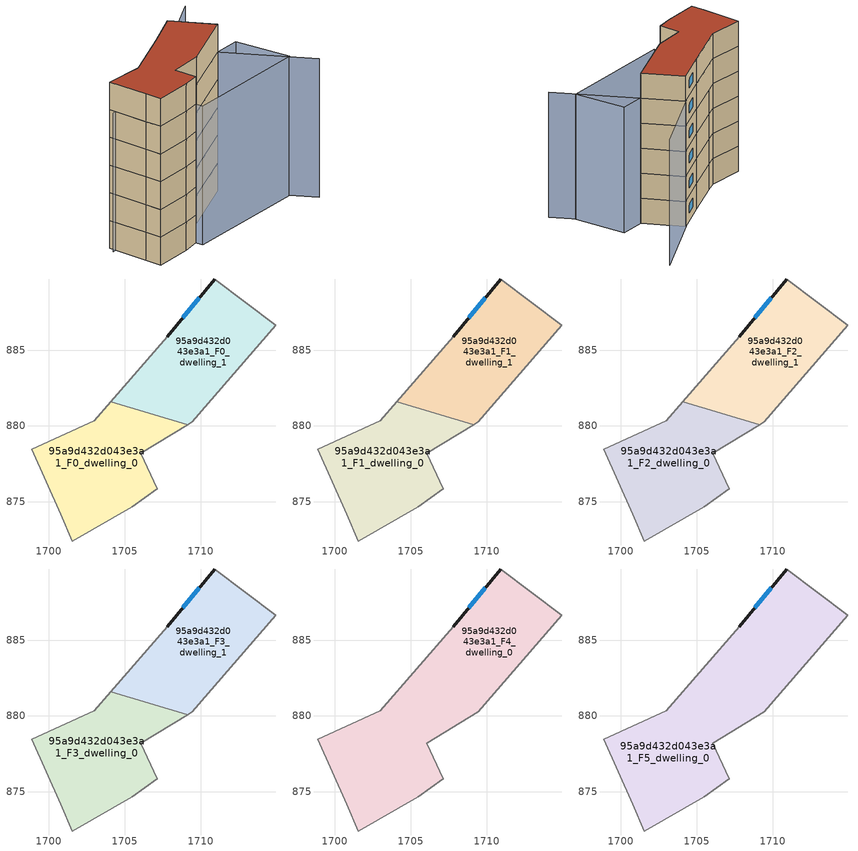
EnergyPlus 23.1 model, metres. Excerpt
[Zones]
95a9d432d043e3a1_F0_dwelling_0
 floor ground (EU_floor_Construction): 1709.15,880.09 1706.05,878.19 1707.15,875.85 1705.51,874.66 1701.55,872.42 1700.77,874.18 1698.86,878.46 1702.99,880.36 1704.07,881.61 z0
 wall adiabatic (EU_wall_Construction): 1704.07,881.61 1702.99,880.36 1698.86,878.46 1700.77,874.18 1701.55,872.42 1705.51,874.66 1707.15,875.85 1706.05,878.19 1709.15,880.09 z0:3
 wall to 95a9d432d043e3a1_F0_dwelling_1 (EU_wall_Construction): 1709.15,880.09 1704.07,881.61 z0:3
95a9d432d043e3a1_F0_dwelling_1
 floor ground (EU_floor_Construction): 1714.97,886.62 1709.47,880.29 1709.15,880.09 1704.07,881.61 1707.79,885.89 1710.94,889.69 z0
 wall outside (EU_wall_Construction): 1710.94,889.69 1707.79,885.89 z0:3
 wall adiabatic (EU_wall_Construction): 1709.15,880.09 1709.47,880.29 1714.97,886.62 1710.94,889.69 / 1707.79,885.89 1704.07,881.61 z0:3
 window (EU_Window_Construction): 1709.91,888.45 1708.81,887.12 z0.98:2.02
95a9d432d043e3a1_F1_dwelling_0
 floor to 95a9d432d043e3a1_F0_dwelling_0 (EU_floor_Construction): 1709.15,880.09 1706.05,878.19 1707.15,875.85 1705.51,874.66 1701.55,872.42 1700.77,874.18 1698.86,878.46 1702.99,880.36 1704.07,881.61 z3
 wall adiabatic (EU_wall_Construction): 1704.07,881.61 1702.99,880.36 1698.86,878.46 1700.77,874.18 1701.55,872.42 1705.51,874.66 1707.15,875.85 1706.05,878.19 1709.15,880.09 z3:6
 wall to 95a9d432d043e3a1_F1_dwelling_1 (EU_wall_Construction): 1709.15,880.09 1704.07,881.61 z3:6
95a9d432d043e3a1_F1_dwelling_1
 floor to 95a9d432d043e3a1_F0_dwelling_1 (EU_floor_Construction): 1714.97,886.62 1709.47,880.29 1709.15,880.09 1704.07,881.61 1707.79,885.89 1710.94,889.69 z3
 wall outside (EU_wall_Construction): 1710.94,889.69 1707.79,885.89 z3:6
 wall adiabatic (EU_wall_Construction): 1709.15,880.09 1709.47,880.29 1714.97,886.62 1710.94,889.69 / 1707.79,885.89 1704.07,881.61 z3:6
 window (EU_Window_Construction): 1709.91,888.45 1708.81,887.12 z3.98:5.02
95a9d432d043e3a1_F2_dwelling_0
 floor to 95a9d432d043e3a1_F1_dwelling_0 (EU_floor_Construction): 1709.15,880.09 1706.05,878.19 1707.15,875.85 1705.51,874.66 1701.55,872.42 1700.77,874.18 1698.86,878.46 1702.99,880.36 1704.07,881.61 z6
 wall adiabatic (EU_wall_Construction): 1704.07,881.61 1702.99,880.36 1698.86,878.46 1700.77,874.18 1701.55,872.42 1705.51,874.66 1707.15,875.85 1706.05,878.19 1709.15,880.09 z6:9
 wall to 95a9d432d043e3a1_F2_dwelling_1 (EU_wall_Construction): 1709.15,880.09 1704.07,881.61 z6:9
95a9d432d043e3a1_F2_dwelling_1
 floor to 95a9d432d043e3a1_F1_dwelling_1 (EU_floor_Construction): 1714.97,886.62 1709.47,880.29 1709.15,880.09 1704.07,881.61 1707.79,885.89 1710.94,889.69 z6
 wall outside (EU_wall_Construction): 1710.94,889.69 1707.79,885.89 z6:9
 wall adiabatic (EU_wall_Construction): 1709.15,880.09 1709.47,880.29 1714.97,886.62 1710.94,889.69 / 1707.79,885.89 1704.07,881.61 z6:9
 window (EU_Window_Construction): 1709.91,888.45 1708.81,887.12 z6.98:8.02
95a9d432d043e3a1_F3_dwelling_0
 floor to 95a9d432d043e3a1_F2_dwelling_0 (EU_floor_Construction): 1709.15,880.09 1706.05,878.19 1707.15,875.85 1705.51,874.66 1701.55,872.42 1700.77,874.18 1698.86,878.46 1702.99,880.36 1704.07,881.61 z9
 wall adiabatic (EU_wall_Construction): 1704.07,881.61 1702.99,880.36 1698.86,878.46 1700.77,874.18 1701.55,872.42 1705.51,874.66 1707.15,875.85 1706.05,878.19 1709.15,880.09 z9:12
 wall to 95a9d432d043e3a1_F3_dwelling_1 (EU_wall_Construction): 1709.15,880.09 1704.07,881.61 z9:12
95a9d432d043e3a1_F3_dwelling_1
 floor to 95a9d432d043e3a1_F2_dwelling_1 (EU_floor_Construction): 1714.97,886.62 1709.47,880.29 1709.15,880.09 1704.07,881.61 1707.79,885.89 1710.94,889.69 z9
 wall outside (EU_wall_Construction): 1710.94,889.69 1707.79,885.89 z9:12
 wall adiabatic (EU_wall_Construction): 1709.15,880.09 1709.47,880.29 1714.97,886.62 1710.94,889.69 / 1707.79,885.89 1704.07,881.61 z9:12
 window (EU_Window_Construction): 1709.91,888.45 1708.81,887.12 z9.98:11.02
95a9d432d043e3a1_F4_dwelling_0
 floor to 95a9d432d043e3a1_F3_dwelling_0 (EU_floor_Construction): 1709.15,880.09 1706.05,878.19 1707.15,875.85 1705.51,874.66 1701.55,872.42 1700.77,874.18 1698.86,878.46 1702.99,880.36 1704.07,881.61 z12
 floor to 95a9d432d043e3a1_F3_dwelling_1 (EU_floor_Construction): 1714.97,886.62 1709.47,880.29 1709.15,880.09 1704.07,881.61 1707.79,885.89 1710.94,889.69 z12
 wall outside (EU_wall_Construction): 1710.94,889.69 1707.79,885.89 z12:15
 wall adiabatic (EU_wall_Construction): 1707.79,885.89 1702.99,880.36 1698.86,878.46 1700.77,874.18 1701.55,872.42 1705.51,874.66 1707.15,875.85 1706.05,878.19 1709.47,880.29 1714.97,886.62 1710.94,889.69 z12:15
 window (EU_Window_Construction): 1709.91,888.45 1708.81,887.12 z12.98:14.02
95a9d432d043e3a1_F5_dwelling_0
 floor to 95a9d432d043e3a1_F4_dwelling_0 (EU_floor_Construction): 1714.97,886.62 1709.47,880.29 1706.05,878.19 1707.15,875.85 1705.51,874.66 1701.55,872.42 1700.77,874.18 1698.86,878.46 1702.99,880.36 1707.79,885.89 1710.94,889.69 z15
 wall outside (EU_wall_Construction): 1710.94,889.69 1707.79,885.89 z15:18
 wall adiabatic (EU_wall_Construction): 1707.79,885.89 1702.99,880.36 1698.86,878.46 1700.77,874.18 1701.55,872.42 1705.51,874.66 1707.15,875.85 1706.05,878.19 1709.47,880.29 1714.97,886.62 1710.94,889.69 z15:18
 window (EU_Window_Construction): 1709.91,888.45 1708.81,887.12 z15.98:17.02
 roof outside (EU_roof_Construction): 1707.15,875.85 1706.05,878.19 1709.47,880.29 1714.97,886.62 1710.94,889.69 1707.79,885.89 1702.99,880.36 1698.86,878.46 1700.77,874.18 1701.55,872.42 1705.51,874.66 z18
shading: 1723.28,880.57 1710.88,889.61 / 1710.88,889.61 1717.32,898.46 / 1712.12,886.6 1698.79,877.49 / 1720.89,882.46 1707.54,875.14 / 1707.54,875.14 1704.42,880.83 / 1704.42,880.83 1717.76,888.16 / 1717.76,888.16 1720.89,882.46 z0:15
[Building]
EU S2 Campaign: North Axis=0; Terrain=City; Solar Distribution=FullExterior
[Site:Location]
Bologna: Latitude=44.5; Longitude=11.25; Time Zone=1; Elevation=37
[SizingPeriod:WeatherFileDays]
AnnualSizingPeriod: Begin Month=1; Begin Day of Month=1; End Month=12; End Day of Month=31; Day of Week for Start Day=Monday; Use Weather File Daylight Saving Period=No; Use Weather File Rain and Snow Indicators=No
[MATERIAL]
EU_InternalMass_Material: Roughness=MediumRough; Thickness=0.1; Conductivity=1; Density=1800; Specific Heat=900; Thermal Absorptance=0.9; Solar Absorptance=0.7; Visible Absorptance=0.7
[MATERIAL:NOMASS] Roughness=MediumRough; Thermal Absorptance=0.9; Solar Absorptance=0.7; Visible Absorptance=0.7
Name | Thermal Resistance
EU_wall_NoMass | 0.905828
EU_roof_NoMass | 0.37593
EU_floor_NoMass | 0.67114
[WINDOWMATERIAL:SIMPLEGLAZINGSYSTEM]
EU_Window_SimpleGlazing: UFactor=4.52486; Solar Heat Gain Coefficient=0.85; Visible Transmittance=0.85
[CONSTRUCTION]
EU_wall_Construction: EU_wall_NoMass
EU_roof_Construction: EU_roof_NoMass
EU_floor_Construction: EU_floor_NoMass
EU_Window_Construction: EU_Window_SimpleGlazing
EU_InternalMass_Construction: EU_InternalMass_Material
[ZONE] Type=1; Multiplier=1; Ceiling Height=autocalculate; Floor Area=autocalculate; Part of Total Floor Area=Yes
Name | Volume
95a9d432d043e3a1_F0_dwelling_0; 95a9d432d043e3a1_F1_dwelling_0; 95a9d432d043e3a1_F2_dwelling_0; 95a9d432d043e3a1_F3_dwelling_0 | 143.785
95a9d432d043e3a1_F4_dwelling_0 | 287.577
95a9d432d043e3a1_F5_dwelling_0 | 287.584
95a9d432d043e3a1_F0_dwelling_1; 95a9d432d043e3a1_F1_dwelling_1; 95a9d432d043e3a1_F2_dwelling_1; 95a9d432d043e3a1_F3_dwelling_1 | 143.792
[INTERNALMASS] Construction=EU_InternalMass_Construction
Name | Zone or ZoneList | Surface Area
95a9d432d043e3a1_F0_dwelling_0_EU_InternalMass | 95a9d432d043e3a1_F0_dwelling_0 | 47.9285
95a9d432d043e3a1_F0_dwelling_1_EU_InternalMass | 95a9d432d043e3a1_F0_dwelling_1 | 47.9305
95a9d432d043e3a1_F1_dwelling_0_EU_InternalMass | 95a9d432d043e3a1_F1_dwelling_0 | 47.9285
95a9d432d043e3a1_F1_dwelling_1_EU_InternalMass | 95a9d432d043e3a1_F1_dwelling_1 | 47.9305
95a9d432d043e3a1_F2_dwelling_0_EU_InternalMass | 95a9d432d043e3a1_F2_dwelling_0 | 47.9285
95a9d432d043e3a1_F2_dwelling_1_EU_InternalMass | 95a9d432d043e3a1_F2_dwelling_1 | 47.9305
95a9d432d043e3a1_F3_dwelling_0_EU_InternalMass | 95a9d432d043e3a1_F3_dwelling_0 | 47.9285
95a9d432d043e3a1_F3_dwelling_1_EU_InternalMass | 95a9d432d043e3a1_F3_dwelling_1 | 47.9305
95a9d432d043e3a1_F4_dwelling_0_EU_InternalMass | 95a9d432d043e3a1_F4_dwelling_0 | 95.8612
95a9d432d043e3a1_F5_dwelling_0_EU_InternalMass | 95a9d432d043e3a1_F5_dwelling_0 | 95.8612
[OTHEREQUIPMENT] Fuel Type=Electricity; Design Level Calculation Method=Watts/Area; Power per Zone Floor Area=1; Fraction Latent=0; Fraction Radiant=0; Fraction Lost=0; Carbon Dioxide Generation Rate=0; EndUse Subcategory=EU_Step8_InternalGains
Name | Zone or ZoneList or Space or SpaceList | Schedule
EU_Step8_InternalGain_95a9d432d043e3a1_F0_dwelling_0_f000 | 95a9d432d043e3a1_F0_dwelling_0 | EU_Step8_GainSchedule_95a9d432d043e3a1_F0_dwelling_0_f000
EU_Step8_InternalGain_95a9d432d043e3a1_F0_dwelling_1_f000 | 95a9d432d043e3a1_F0_dwelling_1 | EU_Step8_GainSchedule_95a9d432d043e3a1_F0_dwelling_1_f000
EU_Step8_InternalGain_95a9d432d043e3a1_F1_dwelling_0_f000 | 95a9d432d043e3a1_F1_dwelling_0 | EU_Step8_GainSchedule_95a9d432d043e3a1_F1_dwelling_0_f000
EU_Step8_InternalGain_95a9d432d043e3a1_F1_dwelling_1_f000 | 95a9d432d043e3a1_F1_dwelling_1 | EU_Step8_GainSchedule_95a9d432d043e3a1_F1_dwelling_1_f000
EU_Step8_InternalGain_95a9d432d043e3a1_F2_dwelling_0_f000 | 95a9d432d043e3a1_F2_dwelling_0 | EU_Step8_GainSchedule_95a9d432d043e3a1_F2_dwelling_0_f000
EU_Step8_InternalGain_95a9d432d043e3a1_F2_dwelling_1_f000 | 95a9d432d043e3a1_F2_dwelling_1 | EU_Step8_GainSchedule_95a9d432d043e3a1_F2_dwelling_1_f000
EU_Step8_InternalGain_95a9d432d043e3a1_F3_dwelling_0_f000 | 95a9d432d043e3a1_F3_dwelling_0 | EU_Step8_GainSchedule_95a9d432d043e3a1_F3_dwelling_0_f000
EU_Step8_InternalGain_95a9d432d043e3a1_F3_dwelling_1_f000 | 95a9d432d043e3a1_F3_dwelling_1 | EU_Step8_GainSchedule_95a9d432d043e3a1_F3_dwelling_1_f000
EU_Step8_InternalGain_95a9d432d043e3a1_F4_dwelling_0_f000 | 95a9d432d043e3a1_F4_dwelling_0 | EU_Step8_GainSchedule_95a9d432d043e3a1_F4_dwelling_0_f000
EU_Step8_InternalGain_95a9d432d043e3a1_F5_dwelling_0_f000 | 95a9d432d043e3a1_F5_dwelling_0 | EU_Step8_GainSchedule_95a9d432d043e3a1_F5_dwelling_0_f000
[ZONEVENTILATION:DESIGNFLOWRATE] Schedule=EU_AlwaysOn; Design Flow Rate Calculation Method=AirChanges/Hour; Air Changes per Hour=0.73129; Ventilation Type=Natural; Fan Pressure Rise=0; Fan Total Efficiency=1; Constant Term Coefficient=1; Temperature Term Coefficient=0; Velocity Term Coefficient=0; Velocity Squared Term Coefficient=0; Minimum Indoor Temperature=-100; Maximum Indoor Temperature=100; Delta Temperature=-100; Minimum Outdoor Temperature=-100; Maximum Outdoor Temperature=100; Maximum Wind Speed=40
Name | Zone or ZoneList or Space or SpaceList
EU_ConstantAir_95a9d432d043e3a1_F0_dwelling_0 | 95a9d432d043e3a1_F0_dwelling_0
EU_ConstantAir_95a9d432d043e3a1_F0_dwelling_1 | 95a9d432d043e3a1_F0_dwelling_1
EU_ConstantAir_95a9d432d043e3a1_F1_dwelling_0 | 95a9d432d043e3a1_F1_dwelling_0
EU_ConstantAir_95a9d432d043e3a1_F1_dwelling_1 | 95a9d432d043e3a1_F1_dwelling_1
EU_ConstantAir_95a9d432d043e3a1_F2_dwelling_0 | 95a9d432d043e3a1_F2_dwelling_0
EU_ConstantAir_95a9d432d043e3a1_F2_dwelling_1 | 95a9d432d043e3a1_F2_dwelling_1
EU_ConstantAir_95a9d432d043e3a1_F3_dwelling_0 | 95a9d432d043e3a1_F3_dwelling_0
EU_ConstantAir_95a9d432d043e3a1_F3_dwelling_1 | 95a9d432d043e3a1_F3_dwelling_1
EU_ConstantAir_95a9d432d043e3a1_F4_dwelling_0 | 95a9d432d043e3a1_F4_dwelling_0
EU_ConstantAir_95a9d432d043e3a1_F5_dwelling_0 | 95a9d432d043e3a1_F5_dwelling_0
[HVACTEMPLATE:THERMOSTAT] Constant Heating Setpoint=20; Constant Cooling Setpoint=50
EU_HeatOnly_95a9d432d043e3a1_F0_dwelling_0; EU_HeatOnly_95a9d432d043e3a1_F0_dwelling_1; EU_HeatOnly_95a9d432d043e3a1_F1_dwelling_0; EU_HeatOnly_95a9d432d043e3a1_F1_dwelling_1; EU_HeatOnly_95a9d432d043e3a1_F2_dwelling_0; EU_HeatOnly_95a9d432d043e3a1_F2_dwelling_1; EU_HeatOnly_95a9d432d043e3a1_F3_dwelling_0; EU_HeatOnly_95a9d432d043e3a1_F3_dwelling_1; EU_HeatOnly_95a9d432d043e3a1_F4_dwelling_0; EU_HeatOnly_95a9d432d043e3a1_F5_dwelling_0
[HVACTEMPLATE:ZONE:IDEALLOADSAIRSYSTEM] System Availability Schedule=EU_AlwaysOn; Maximum Heating Supply Air Temperature=50; Minimum Cooling Supply Air Temperature=13; Maximum Heating Supply Air Humidity Ratio=0.0156; Minimum Cooling Supply Air Humidity Ratio=0.0077; Heating Limit=NoLimit; Cooling Limit=NoLimit; Heating Availability Schedule=EU_AlwaysOn; Cooling Availability Schedule=EU_CoolingOff; Dehumidification Control Type=ConstantSensibleHeatRatio; Cooling Sensible Heat Ratio=0.7; Dehumidification Setpoint=60; Humidification Control Type=None; Humidification Setpoint=30; Outdoor Air Method=None; Outdoor Air Flow Rate per Person=0.00944; Outdoor Air Flow Rate per Zone Floor Area=0; Outdoor Air Flow Rate per Zone=0; Demand Controlled Ventilation Type=None; Outdoor Air Economizer Type=NoEconomizer; Heat Recovery Type=None; Sensible Heat Recovery Effectiveness=0.7; Latent Heat Recovery Effectiveness=0.65
Name | Template Thermostat
95a9d432d043e3a1_F0_dwelling_0 | EU_HeatOnly_95a9d432d043e3a1_F0_dwelling_0
95a9d432d043e3a1_F0_dwelling_1 | EU_HeatOnly_95a9d432d043e3a1_F0_dwelling_1
95a9d432d043e3a1_F1_dwelling_0 | EU_HeatOnly_95a9d432d043e3a1_F1_dwelling_0
95a9d432d043e3a1_F1_dwelling_1 | EU_HeatOnly_95a9d432d043e3a1_F1_dwelling_1
95a9d432d043e3a1_F2_dwelling_0 | EU_HeatOnly_95a9d432d043e3a1_F2_dwelling_0
95a9d432d043e3a1_F2_dwelling_1 | EU_HeatOnly_95a9d432d043e3a1_F2_dwelling_1
95a9d432d043e3a1_F3_dwelling_0 | EU_HeatOnly_95a9d432d043e3a1_F3_dwelling_0
95a9d432d043e3a1_F3_dwelling_1 | EU_HeatOnly_95a9d432d043e3a1_F3_dwelling_1
95a9d432d043e3a1_F4_dwelling_0 | EU_HeatOnly_95a9d432d043e3a1_F4_dwelling_0
95a9d432d043e3a1_F5_dwelling_0 | EU_HeatOnly_95a9d432d043e3a1_F5_dwelling_0
[SIZING:ZONE] Zone Cooling Design Supply Air Temperature Input Method=SupplyAirTemperature; Zone Cooling Design Supply Air Temperature=13; Zone Heating Design Supply Air Temperature Input Method=SupplyAirTemperature; Zone Heating Design Supply Air Temperature=50; Zone Cooling Design Supply Air Humidity Ratio=0.008; Zone Heating Design Supply Air Humidity Ratio=0.008; Cooling Design Air Flow Method=DesignDay; Cooling Design Air Flow Rate=0; Cooling Minimum Air Flow per Zone Floor Area=0.000762; Cooling Minimum Air Flow=0; Cooling Minimum Air Flow Fraction=0.2; Heating Design Air Flow Method=DesignDay; Heating Design Air Flow Rate=0; Heating Maximum Air Flow per Zone Floor Area=0.002032; Heating Maximum Air Flow=0.141576; Heating Maximum Air Flow Fraction=0.3; Account for Dedicated Outdoor Air System=No; Dedicated Outdoor Air System Control Strategy=NeutralSupplyAir; Dedicated Outdoor Air Low Setpoint Temperature for Design=autosize; Dedicated Outdoor Air High Setpoint Temperature for Design=autosize; Zone Load Sizing Method=Sensible Load Only No Latent Load; Zone Latent Cooling Design Supply Air Humidity Ratio Input Method=HumidityRatioDifference; Zone Cooling Design Supply Air Humidity Ratio Difference=0.005; Zone Latent Heating Design Supply Air Humidity Ratio Input Method=HumidityRatioDifference; Zone Humidification Design Supply Air Humidity Ratio Difference=0.005
95a9d432d043e3a1_F0_dwelling_0; 95a9d432d043e3a1_F0_dwelling_1; 95a9d432d043e3a1_F1_dwelling_0; 95a9d432d043e3a1_F1_dwelling_1; 95a9d432d043e3a1_F2_dwelling_0; 95a9d432d043e3a1_F2_dwelling_1; 95a9d432d043e3a1_F3_dwelling_0; 95a9d432d043e3a1_F3_dwelling_1; 95a9d432d043e3a1_F4_dwelling_0; 95a9d432d043e3a1_F5_dwelling_0
[SCHEDULE:CONSTANT]
Name | Hourly Value
EU_AlwaysOn | 1
EU_CoolingOff | 0
[SCHEDULE:FILE] Column Number=1; Rows to Skip at Top=0; Number of Hours of Data=8760; Column Separator=Comma; Interpolate to Timestep=No; Minutes per Item=60; Adjust Schedule for Daylight Savings=Yes
Name | File
EU_Step8_GainSchedule_95a9d432d043e3a1_F0_dwelling_0_f000 | ../../schedules/95a9d432d043e3a1/95a9d432d043e3a1_F0_dwelling_0_f000_gain.csv
EU_Step8_GainSchedule_95a9d432d043e3a1_F0_dwelling_1_f000 | ../../schedules/95a9d432d043e3a1/95a9d432d043e3a1_F0_dwelling_1_f000_gain.csv
EU_Step8_GainSchedule_95a9d432d043e3a1_F1_dwelling_0_f000 | ../../schedules/95a9d432d043e3a1/95a9d432d043e3a1_F1_dwelling_0_f000_gain.csv
EU_Step8_GainSchedule_95a9d432d043e3a1_F1_dwelling_1_f000 | ../../schedules/95a9d432d043e3a1/95a9d432d043e3a1_F1_dwelling_1_f000_gain.csv
EU_Step8_GainSchedule_95a9d432d043e3a1_F2_dwelling_0_f000 | ../../schedules/95a9d432d043e3a1/95a9d432d043e3a1_F2_dwelling_0_f000_gain.csv
EU_Step8_GainSchedule_95a9d432d043e3a1_F2_dwelling_1_f000 | ../../schedules/95a9d432d043e3a1/95a9d432d043e3a1_F2_dwelling_1_f000_gain.csv
EU_Step8_GainSchedule_95a9d432d043e3a1_F3_dwelling_0_f000 | ../../schedules/95a9d432d043e3a1/95a9d432d043e3a1_F3_dwelling_0_f000_gain.csv
EU_Step8_GainSchedule_95a9d432d043e3a1_F3_dwelling_1_f000 | ../../schedules/95a9d432d043e3a1/95a9d432d043e3a1_F3_dwelling_1_f000_gain.csv
EU_Step8_GainSchedule_95a9d432d043e3a1_F4_dwelling_0_f000 | ../../schedules/95a9d432d043e3a1/95a9d432d043e3a1_F4_dwelling_0_f000_gain.csv
EU_Step8_GainSchedule_95a9d432d043e3a1_F5_dwelling_0_f000 | ../../schedules/95a9d432d043e3a1/95a9d432d043e3a1_F5_dwelling_0_f000_gain.csv
